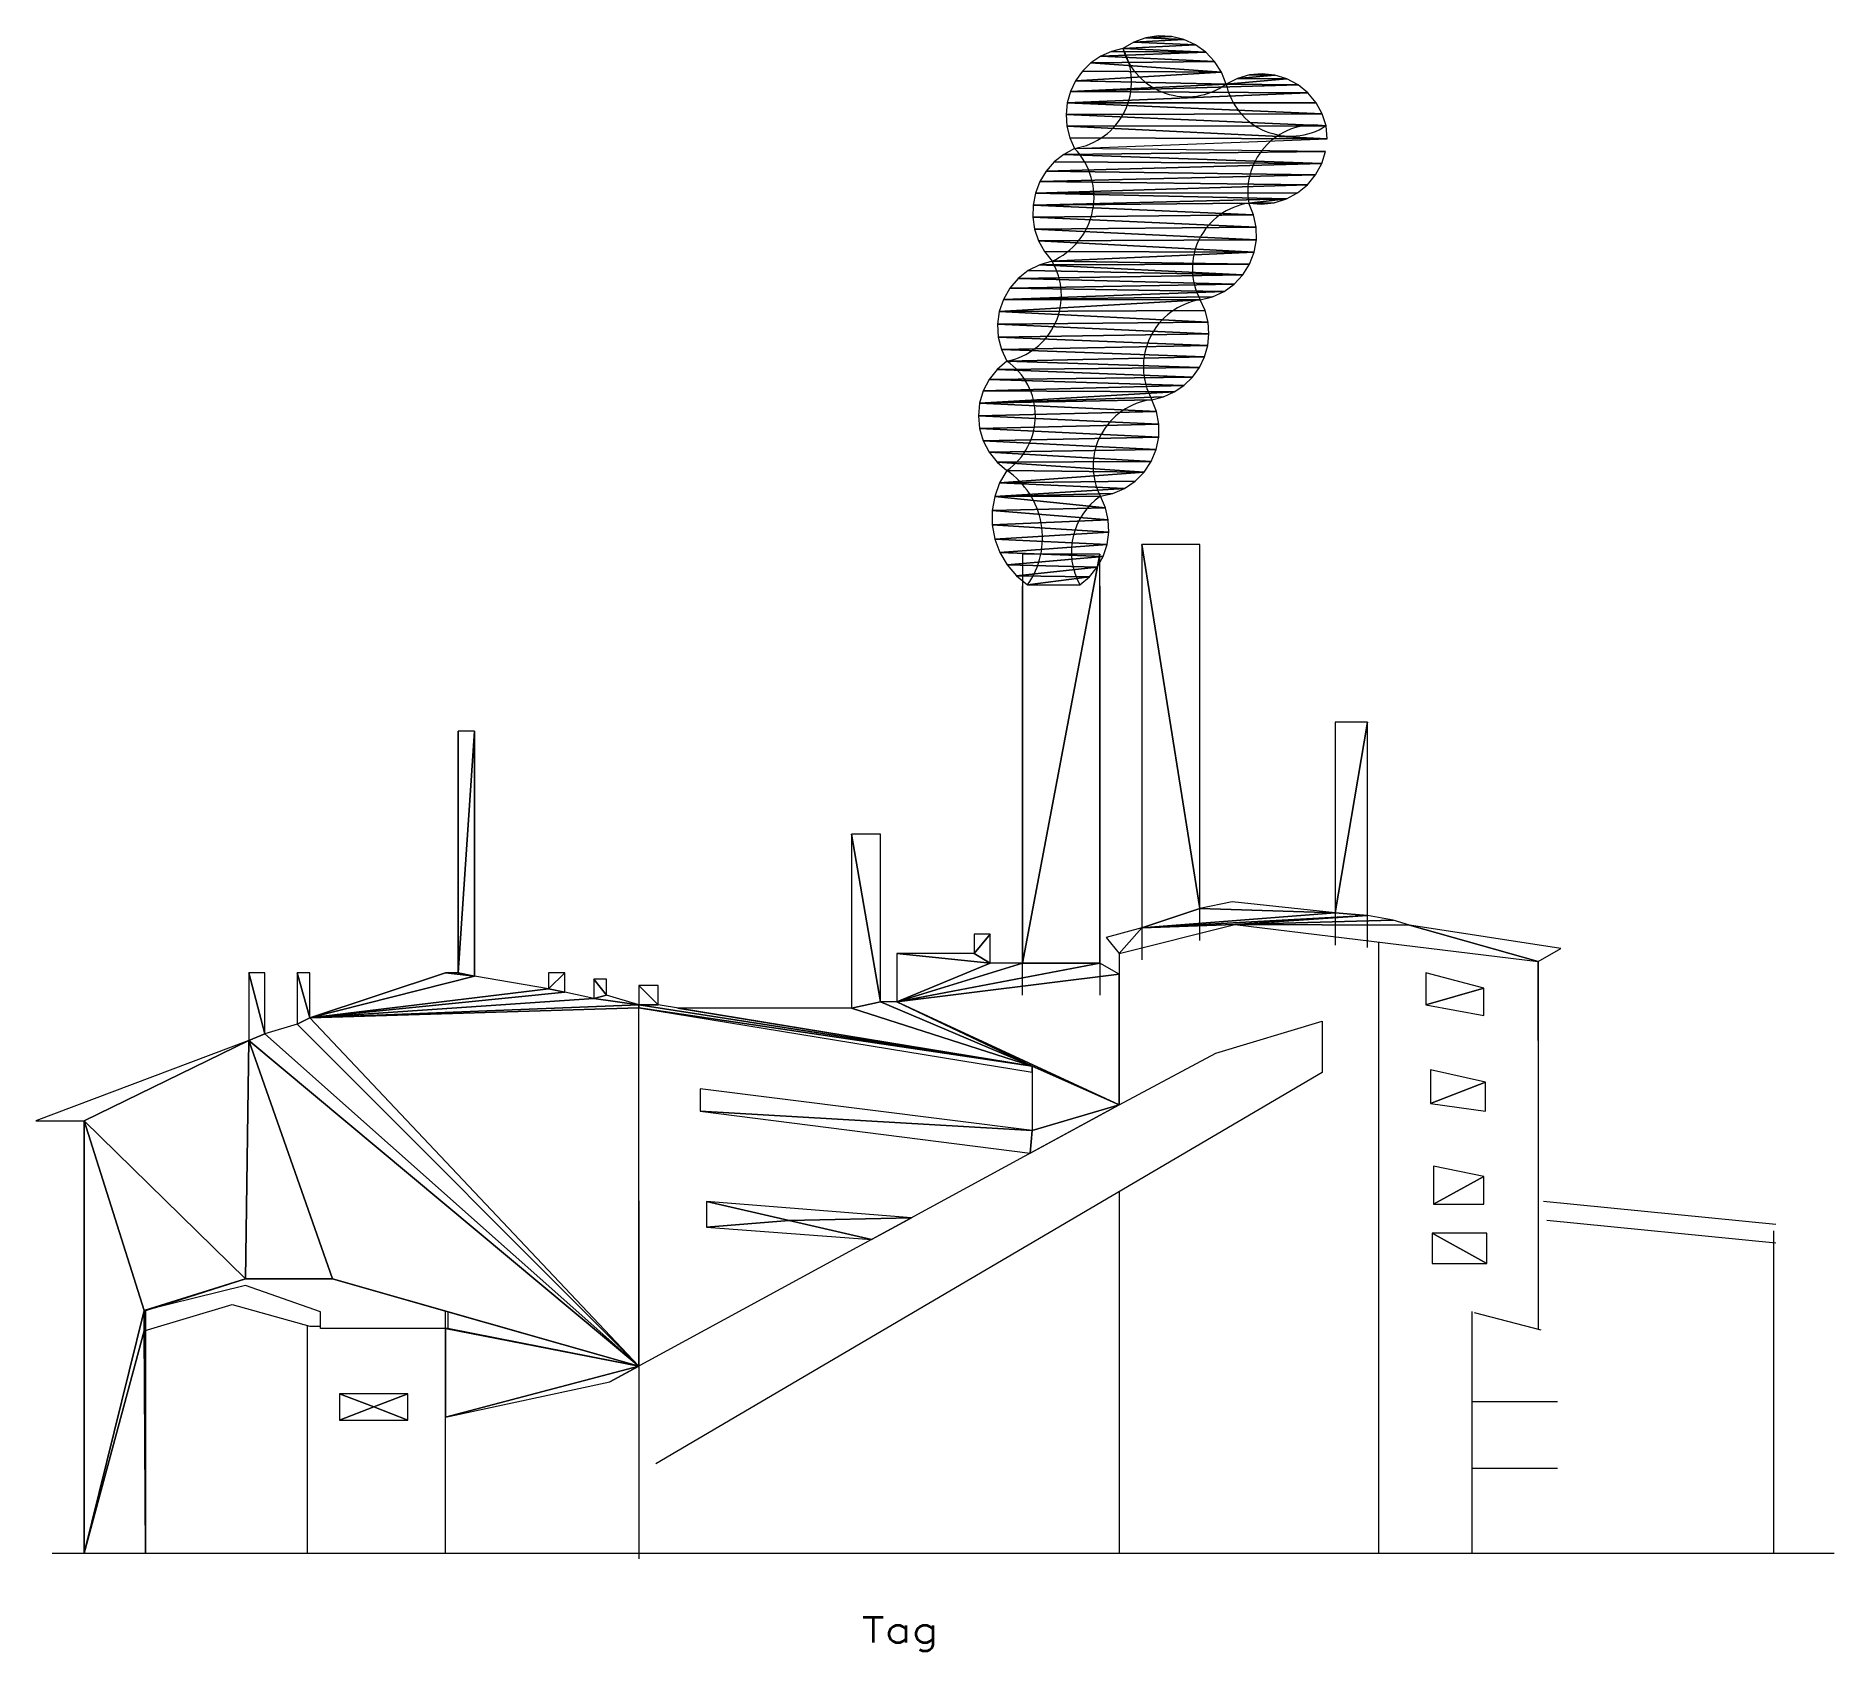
# Model space of a CAD drawing. Header units: inches. Extents: x -41.1 to 48.4, y -16.1 to 64.2.
import ezdxf
from ezdxf.enums import TextEntityAlignment as Align

# ---------------------------------------------------------------- set-up
doc = ezdxf.new("R2010")
doc.units = ezdxf.units.IN
doc.header["$MEASUREMENT"] = 0
doc.layers.get('0').update_dxf_attribs({"lineweight": 0})
doc.layers.add('SCD_DRAW', color=11, linetype='Continuous', lineweight=0, true_color=0xff7f7f)
doc.styles.add('STANDARD1', font='TXT.SHX')

msp = doc.modelspace()

# ---------------------------------------------------------------- linework, layer by layer
at = {"color": 9, "linetype": 'Continuous', "ltscale": 0.4, "true_color": 0xb7b7b7}
for p, q in [((12.99, 63.611), (12.42, 63.468)), ((13.536, 63.934), (12.99, 63.611)), ((16.593, 63.803), (12.99, 63.611)), ((12.99, 63.611), (16.593, 63.803)), ((17.11, 63.435), (12.99, 63.611)), ((12.99, 63.611), (17.11, 63.435)), ((14.135, 64.146), (13.536, 63.934)), ((16.015, 64.066), (13.536, 63.934)), ((13.536, 63.934), (16.015, 64.066)), ((16.593, 63.803), (13.536, 63.934)), ((13.536, 63.934), (16.593, 63.803)), ((14.763, 64.241), (14.135, 64.146)), ((15.397, 64.213), (14.135, 64.146)), ((14.135, 64.146), (15.397, 64.213)), ((16.015, 64.066), (14.135, 64.146)), ((14.135, 64.146), (16.015, 64.066)), ((15.397, 64.213), (14.763, 64.241)), ((16.015, 64.066), (15.397, 64.213)), ((16.593, 63.803), (16.015, 64.066)), ((17.11, 63.435), (16.593, 63.803)), ((11.398, 62.897), (10.977, 62.488)), ((11.884, 63.227), (11.398, 62.897)), ((17.547, 62.974), (11.398, 62.897)), ((11.398, 62.897), (17.547, 62.974)), ((17.889, 62.439), (11.398, 62.897)), ((11.398, 62.897), (17.889, 62.439)), ((12.42, 63.468), (11.884, 63.227)), ((17.11, 63.435), (11.884, 63.227)), ((11.884, 63.227), (17.11, 63.435)), ((17.547, 62.974), (11.884, 63.227)), ((11.884, 63.227), (17.547, 62.974)), ((17.11, 63.435), (12.42, 63.468)), ((12.42, 63.468), (17.11, 63.435)), ((17.547, 62.974), (17.11, 63.435)), ((17.889, 62.439), (17.547, 62.974)), ((10.633, 62.012), (10.377, 61.484)), ((18.122, 61.848), (10.377, 61.484)), ((10.377, 61.484), (18.122, 61.848)), ((21.706, 61.802), (10.377, 61.484)), ((10.377, 61.484), (21.706, 61.802)), ((10.977, 62.488), (10.633, 62.012)), ((17.889, 62.439), (10.633, 62.012)), ((10.633, 62.012), (17.889, 62.439)), ((18.122, 61.848), (10.633, 62.012)), ((10.633, 62.012), (18.122, 61.848)), ((17.889, 62.439), (10.977, 62.488)), ((10.977, 62.488), (17.889, 62.439)), ((18.122, 61.848), (17.889, 62.439)), ((18.685, 62.132), (18.122, 61.848)), ((21.15, 62.101), (18.122, 61.848)), ((18.122, 61.848), (21.15, 62.101)), ((21.706, 61.802), (18.122, 61.848)), ((18.122, 61.848), (21.706, 61.802)), ((19.292, 62.304), (18.685, 62.132)), ((20.548, 62.288), (18.685, 62.132)), ((18.685, 62.132), (20.548, 62.288)), ((21.15, 62.101), (18.685, 62.132)), ((18.685, 62.132), (21.15, 62.101)), ((19.921, 62.356), (19.292, 62.304)), ((20.548, 62.288), (19.292, 62.304)), ((19.292, 62.304), (20.548, 62.288)), ((20.548, 62.288), (19.921, 62.356)), ((21.15, 62.101), (20.548, 62.288)), ((21.706, 61.802), (21.15, 62.101)), ((22.195, 61.404), (21.706, 61.802)), ((10.217, 60.919), (10.157, 60.334)), ((10.377, 61.484), (10.217, 60.919)), ((22.195, 61.404), (10.217, 60.919)), ((10.217, 60.919), (22.195, 61.404)), ((22.902, 60.366), (10.217, 60.919)), ((22.598, 60.919), (10.217, 60.919)), ((10.217, 60.919), (22.902, 60.366)), ((10.217, 60.919), (22.598, 60.919)), ((22.195, 61.404), (10.377, 61.484)), ((10.377, 61.484), (22.195, 61.404)), ((22.598, 60.919), (22.195, 61.404)), ((22.902, 60.366), (22.598, 60.919)), ((22.902, 60.366), (10.157, 60.334)), ((10.157, 60.334), (22.902, 60.366)), ((10.157, 60.334), (10.2, 59.749)), ((23.094, 59.765), (10.157, 60.334)), ((10.157, 60.334), (23.094, 59.765)), ((23.094, 59.765), (22.902, 60.366)), ((23.094, 59.765), (10.2, 59.749)), ((10.2, 59.749), (23.094, 59.765)), ((10.2, 59.749), (10.343, 59.179)), ((23.144, 59.13), (10.2, 59.749)), ((10.2, 59.749), (23.144, 59.13)), ((10.343, 59.179), (10.584, 58.643)), ((23.144, 59.13), (10.343, 59.179)), ((10.343, 59.179), (23.144, 59.13)), ((10.584, 58.643), (23.144, 59.13)), ((23.144, 59.13), (23.094, 59.765)), ((10.05, 58.351), (9.575, 57.971)), ((10.584, 58.643), (10.05, 58.351)), ((23.072, 58.498), (10.05, 58.351)), ((10.05, 58.351), (23.072, 58.498)), ((22.88, 57.891), (10.05, 58.351)), ((10.05, 58.351), (22.88, 57.891)), ((23.072, 58.498), (10.584, 58.643)), ((22.88, 57.891), (23.072, 58.498)), ((9.173, 57.514), (8.856, 56.994)), ((22.576, 57.331), (8.856, 56.994)), ((8.856, 56.994), (22.576, 57.331)), ((9.575, 57.971), (9.173, 57.514)), ((22.88, 57.891), (9.173, 57.514)), ((9.173, 57.514), (22.88, 57.891)), ((22.576, 57.331), (9.173, 57.514)), ((9.173, 57.514), (22.576, 57.331)), ((22.88, 57.891), (9.575, 57.971)), ((9.575, 57.971), (22.88, 57.891)), ((22.171, 56.84), (22.576, 57.331)), ((22.576, 57.331), (22.88, 57.891)), ((8.635, 56.427), (8.516, 55.83)), ((8.856, 56.994), (8.635, 56.427)), ((22.171, 56.84), (8.635, 56.427)), ((8.635, 56.427), (22.171, 56.84)), ((21.679, 56.435), (8.635, 56.427)), ((8.635, 56.427), (21.679, 56.435)), ((21.119, 56.132), (8.635, 56.427)), ((8.635, 56.427), (21.119, 56.132)), ((22.171, 56.84), (8.856, 56.994)), ((8.856, 56.994), (22.171, 56.84)), ((21.119, 56.132), (21.679, 56.435)), ((21.679, 56.435), (22.171, 56.84)), ((8.516, 55.83), (8.502, 55.222)), ((21.119, 56.132), (8.516, 55.83)), ((8.516, 55.83), (21.119, 56.132)), ((19.245, 55.919), (8.516, 55.83)), ((8.516, 55.83), (19.245, 55.919)), ((19.49, 55.34), (8.516, 55.83)), ((8.516, 55.83), (19.49, 55.34)), ((21.119, 56.132), (19.245, 55.919)), ((19.245, 55.919), (21.119, 56.132)), ((20.512, 55.941), (19.245, 55.919)), ((19.245, 55.919), (20.512, 55.941)), ((19.49, 55.34), (19.245, 55.919)), ((19.245, 55.919), (19.88, 55.869)), ((19.88, 55.869), (20.512, 55.941)), ((20.512, 55.941), (21.119, 56.132)), ((19.49, 55.34), (8.502, 55.222)), ((8.502, 55.222), (19.49, 55.34)), ((8.502, 55.222), (8.594, 54.62)), ((19.62, 54.724), (8.502, 55.222)), ((8.502, 55.222), (19.62, 54.724)), ((19.62, 54.724), (8.594, 54.62)), ((8.594, 54.62), (19.62, 54.724)), ((8.594, 54.62), (8.789, 54.043)), ((19.63, 54.095), (8.594, 54.62)), ((8.594, 54.62), (19.63, 54.095)), ((19.62, 54.724), (19.49, 55.34)), ((19.63, 54.095), (19.62, 54.724)), ((19.63, 54.095), (8.789, 54.043)), ((8.789, 54.043), (19.63, 54.095)), ((8.789, 54.043), (9.081, 53.509)), ((19.52, 53.476), (8.789, 54.043)), ((8.789, 54.043), (19.52, 53.476)), ((19.52, 53.476), (19.63, 54.095)), ((8.848, 52.857), (8.281, 52.565)), ((9.461, 53.034), (8.848, 52.857)), ((19.293, 52.889), (8.848, 52.857)), ((8.848, 52.857), (19.293, 52.889)), ((18.959, 52.356), (8.848, 52.857)), ((8.848, 52.857), (18.959, 52.356)), ((9.081, 53.509), (9.461, 53.034)), ((19.52, 53.476), (9.081, 53.509)), ((9.081, 53.509), (19.52, 53.476)), ((19.52, 53.476), (9.461, 53.034)), ((9.461, 53.034), (19.52, 53.476)), ((19.293, 52.889), (9.461, 53.034)), ((9.461, 53.034), (19.293, 52.889)), ((18.959, 52.356), (19.293, 52.889)), ((19.293, 52.889), (19.52, 53.476)), ((7.779, 52.171), (7.362, 51.688)), ((18.529, 51.896), (7.362, 51.688)), ((7.362, 51.688), (18.529, 51.896)), ((8.281, 52.565), (7.779, 52.171)), ((18.959, 52.356), (7.779, 52.171)), ((7.779, 52.171), (18.959, 52.356)), ((18.529, 51.896), (7.779, 52.171)), ((7.779, 52.171), (18.529, 51.896)), ((18.959, 52.356), (8.281, 52.565)), ((8.281, 52.565), (18.959, 52.356)), ((18.02, 51.527), (18.529, 51.896)), ((18.529, 51.896), (18.959, 52.356)), ((7.045, 51.135), (6.839, 50.531)), ((16.839, 51.111), (6.839, 50.531)), ((6.839, 50.531), (16.839, 51.111)), ((7.362, 51.688), (7.045, 51.135)), ((18.02, 51.527), (7.045, 51.135)), ((7.045, 51.135), (18.02, 51.527)), ((17.45, 51.262), (7.045, 51.135)), ((7.045, 51.135), (17.45, 51.262)), ((16.839, 51.111), (7.045, 51.135)), ((7.045, 51.135), (16.839, 51.111)), ((18.02, 51.527), (7.362, 51.688)), ((7.362, 51.688), (18.02, 51.527)), ((16.839, 51.111), (17.45, 51.262)), ((17.079, 50.575), (16.839, 51.111)), ((17.45, 51.262), (18.02, 51.527)), ((6.839, 50.531), (6.753, 49.899)), ((17.079, 50.575), (6.839, 50.531)), ((6.839, 50.531), (17.079, 50.575)), ((17.223, 50.006), (6.839, 50.531)), ((6.839, 50.531), (17.223, 50.006)), ((17.223, 50.006), (17.079, 50.575)), ((17.223, 50.006), (6.753, 49.899)), ((6.753, 49.899), (17.223, 50.006)), ((6.753, 49.899), (6.788, 49.262)), ((17.266, 49.42), (6.753, 49.899)), ((6.753, 49.899), (17.266, 49.42)), ((17.266, 49.42), (6.788, 49.262)), ((6.788, 49.262), (17.266, 49.42)), ((6.788, 49.262), (6.944, 48.644)), ((17.206, 48.836), (6.788, 49.262)), ((6.788, 49.262), (17.206, 48.836)), ((17.206, 48.836), (17.266, 49.42)), ((17.266, 49.42), (17.223, 50.006)), ((17.206, 48.836), (6.944, 48.644)), ((6.944, 48.644), (17.206, 48.836)), ((6.944, 48.644), (7.216, 48.066)), ((17.046, 48.271), (6.944, 48.644)), ((6.944, 48.644), (17.046, 48.271)), ((17.046, 48.271), (17.206, 48.836)), ((6.731, 47.652), (6.334, 47.153)), ((7.216, 48.066), (6.731, 47.652)), ((16.79, 47.742), (6.731, 47.652)), ((6.731, 47.652), (16.79, 47.742)), ((16.446, 47.266), (6.731, 47.652)), ((6.731, 47.652), (16.446, 47.266)), ((17.046, 48.271), (7.216, 48.066)), ((7.216, 48.066), (17.046, 48.271)), ((16.79, 47.742), (7.216, 48.066)), ((7.216, 48.066), (16.79, 47.742)), ((16.446, 47.266), (16.79, 47.742)), ((16.79, 47.742), (17.046, 48.271)), ((6.04, 46.588), (5.858, 45.977)), ((15.538, 46.527), (5.858, 45.977)), ((5.858, 45.977), (15.538, 46.527)), ((6.334, 47.153), (6.04, 46.588)), ((16.024, 46.857), (6.04, 46.588)), ((6.04, 46.588), (16.024, 46.857)), ((15.538, 46.527), (6.04, 46.588)), ((6.04, 46.588), (15.538, 46.527)), ((16.446, 47.266), (6.334, 47.153)), ((6.334, 47.153), (16.446, 47.266)), ((16.024, 46.857), (6.334, 47.153)), ((6.334, 47.153), (16.024, 46.857)), ((15.003, 46.287), (15.538, 46.527)), ((15.538, 46.527), (16.024, 46.857)), ((16.024, 46.857), (16.446, 47.266)), ((5.858, 45.977), (5.797, 45.342)), ((15.003, 46.287), (5.858, 45.977)), ((5.858, 45.977), (15.003, 46.287)), ((14.433, 46.143), (5.858, 45.977)), ((5.858, 45.977), (14.433, 46.143)), ((14.666, 45.55), (5.858, 45.977)), ((5.858, 45.977), (14.666, 45.55)), ((14.433, 46.143), (15.003, 46.287)), ((14.666, 45.55), (14.433, 46.143)), ((14.666, 45.55), (5.797, 45.342)), ((5.797, 45.342), (14.666, 45.55)), ((5.797, 45.342), (5.858, 44.707)), ((14.781, 44.922), (5.797, 45.342)), ((5.797, 45.342), (14.781, 44.922)), ((14.781, 44.922), (5.858, 44.707)), ((5.858, 44.707), (14.781, 44.922)), ((14.781, 44.922), (14.666, 45.55)), ((14.774, 44.285), (14.781, 44.922)), ((5.858, 44.707), (6.04, 44.096)), ((14.774, 44.285), (5.858, 44.707)), ((5.858, 44.707), (14.774, 44.285)), ((14.774, 44.285), (6.04, 44.096)), ((6.04, 44.096), (14.774, 44.285)), ((6.04, 44.096), (6.334, 43.531)), ((14.646, 43.66), (6.04, 44.096)), ((6.04, 44.096), (14.646, 43.66)), ((14.646, 43.66), (14.774, 44.285)), ((14.646, 43.66), (6.334, 43.531)), ((6.334, 43.531), (14.646, 43.66)), ((6.334, 43.531), (6.731, 43.032)), ((14.401, 43.071), (6.334, 43.531)), ((6.334, 43.531), (14.401, 43.071)), ((14.401, 43.071), (6.731, 43.032)), ((6.731, 43.032), (14.401, 43.071)), ((6.731, 43.032), (7.216, 42.618)), ((14.049, 42.54), (6.731, 43.032)), ((6.731, 43.032), (14.049, 42.54)), ((14.049, 42.54), (14.401, 43.071)), ((14.401, 43.071), (14.646, 43.66)), ((7.216, 42.618), (6.856, 42)), ((14.049, 42.54), (6.856, 42)), ((6.856, 42), (14.049, 42.54)), ((13.601, 42.086), (6.856, 42)), ((6.856, 42), (13.601, 42.086)), ((14.049, 42.54), (7.216, 42.618)), ((7.216, 42.618), (14.049, 42.54)), ((13.075, 41.726), (13.601, 42.086)), ((13.601, 42.086), (14.049, 42.54)), ((6.611, 41.329), (6.488, 40.626)), ((6.856, 42), (6.611, 41.329)), ((13.075, 41.726), (6.611, 41.329)), ((6.611, 41.329), (13.075, 41.726)), ((12.49, 41.473), (6.611, 41.329)), ((6.611, 41.329), (12.49, 41.473)), ((11.867, 41.336), (6.611, 41.329)), ((6.611, 41.329), (11.867, 41.336)), ((12.118, 40.769), (6.611, 41.329)), ((6.611, 41.329), (12.118, 40.769)), ((13.075, 41.726), (6.856, 42)), ((6.856, 42), (13.075, 41.726)), ((11.867, 41.336), (12.49, 41.473)), ((12.118, 40.769), (11.867, 41.336)), ((12.49, 41.473), (13.075, 41.726)), ((12.118, 40.769), (6.488, 40.626)), ((6.488, 40.626), (12.118, 40.769)), ((6.488, 40.626), (6.489, 39.911)), ((12.26, 40.167), (6.488, 40.626)), ((6.488, 40.626), (12.26, 40.167)), ((12.26, 40.167), (12.118, 40.769)), ((12.26, 40.167), (6.489, 39.911)), ((6.489, 39.911), (12.26, 40.167)), ((6.489, 39.911), (6.617, 39.208)), ((12.291, 39.549), (6.489, 39.911)), ((6.489, 39.911), (12.291, 39.549)), ((12.291, 39.549), (6.617, 39.208)), ((6.617, 39.208), (12.291, 39.549)), ((12.207, 38.935), (12.291, 39.549)), ((12.291, 39.549), (12.26, 40.167)), ((6.617, 39.208), (6.865, 38.539)), ((12.207, 38.935), (6.617, 39.208)), ((6.617, 39.208), (12.207, 38.935)), ((12.207, 38.935), (6.865, 38.539)), ((6.865, 38.539), (12.207, 38.935)), ((6.865, 38.539), (7.228, 37.923)), ((12.013, 38.348), (6.865, 38.539)), ((6.865, 38.539), (12.013, 38.348)), ((12.013, 38.348), (12.207, 38.935)), ((12.013, 38.348), (7.228, 37.923)), ((7.228, 37.923), (12.013, 38.348)), ((7.228, 37.923), (7.692, 37.38)), ((11.715, 37.805), (7.228, 37.923)), ((7.228, 37.923), (11.715, 37.805)), ((11.715, 37.805), (7.692, 37.38)), ((7.692, 37.38), (11.715, 37.805)), ((11.322, 37.327), (11.715, 37.805)), ((11.715, 37.805), (12.013, 38.348)), ((7.692, 37.38), (8.245, 36.928)), ((11.322, 37.327), (7.692, 37.38)), ((7.692, 37.38), (11.322, 37.327)), ((11.322, 37.327), (8.245, 36.928)), ((8.245, 36.928), (11.322, 37.327)), ((8.245, 36.928), (10.849, 36.928)), ((10.849, 36.928), (11.322, 37.327))]:
    msp.add_line(p, q, dxfattribs=at)
at = {"color": 36, "linetype": 'Continuous', "true_color": 0x7f3f00}
for p, q in [((16.813, 38.944), (13.926, 38.944)), ((13.926, 38.944), (16.813, 20.835)), ((13.926, 38.944), (13.926, 19.873)), ((16.813, 20.835), (13.926, 38.944)), ((16.813, 20.835), (16.813, 38.944)), ((7.992, 18.11), (11.841, 38.463)), ((11.841, 38.463), (7.992, 38.463)), ((7.992, 38.463), (7.992, 18.11)), ((11.841, 38.463), (7.992, 18.11)), ((11.841, 18.11), (11.841, 38.463)), ((7.992, 16.51), (7.992, 36.863)), ((11.841, 36.863), (11.841, 16.51)), ((13.926, 37.344), (13.926, 18.273)), ((16.813, 19.235), (16.813, 37.344)), ((-20.077, 17.63), (-19.275, 29.649)), ((-19.275, 29.649), (-20.077, 29.649)), ((-20.077, 29.649), (-20.077, 17.63)), ((-19.275, 29.649), (-20.077, 17.63)), ((-19.275, 17.469), (-19.275, 29.649)), ((23.549, 20.611), (25.153, 30.1)), ((25.153, 30.1), (23.549, 30.1)), ((23.549, 30.1), (23.549, 20.611)), ((25.153, 30.1), (23.549, 20.611)), ((25.153, 20.484), (25.153, 30.1)), ((23.549, 28.5), (23.549, 19.011)), ((25.153, 18.884), (25.153, 28.5)), ((0.934, 24.521), (-0.509, 24.521)), ((-0.509, 24.521), (0.934, 16.187)), ((-0.509, 24.521), (-0.509, 15.867)), ((0.934, 16.187), (-0.509, 24.521)), ((0.934, 16.187), (0.934, 24.521)), ((16.813, 20.835), (13.926, 19.873)), ((13.926, 19.873), (16.813, 20.835)), ((23.549, 20.611), (13.926, 19.873)), ((13.926, 19.873), (23.549, 20.611)), ((18.417, 21.155), (16.813, 20.835)), ((23.549, 20.611), (16.813, 20.835)), ((16.813, 20.835), (23.549, 20.611)), ((23.549, 20.611), (18.417, 21.155)), ((25.153, 20.484), (23.549, 20.611)), ((23.549, 20.611), (25.153, 20.484)), ((13.926, 19.873), (12.162, 19.392)), ((12.803, 18.591), (18.553, 20.036)), ((12.803, 18.591), (13.926, 19.873)), ((13.926, 19.873), (12.803, 18.591)), ((25.153, 20.484), (13.926, 19.873)), ((13.926, 19.873), (25.153, 20.484)), ((18.553, 20.036), (13.926, 19.873)), ((13.926, 19.873), (18.553, 20.036)), ((25.153, 20.484), (18.553, 20.036)), ((18.553, 20.036), (25.153, 20.484)), ((26.436, 20.242), (18.553, 20.036)), ((18.553, 20.036), (26.436, 20.242)), ((18.553, 20.036), (33.654, 18.196)), ((27.238, 20.003), (18.553, 20.036)), ((18.553, 20.036), (27.238, 20.003)), ((26.436, 20.242), (25.153, 20.484)), ((27.238, 20.003), (26.436, 20.242)), ((27.238, 20.003), (33.654, 18.196)), ((34.777, 18.837), (27.238, 20.003)), ((33.654, 18.196), (27.238, 20.003)), ((5.586, 18.591), (6.388, 19.553)), ((6.388, 19.553), (5.586, 19.553)), ((5.586, 19.553), (5.586, 18.591)), ((6.388, 19.553), (5.586, 18.591)), ((6.388, 18.11), (6.388, 19.553)), ((12.162, 19.392), (12.803, 18.591)), ((33.654, 18.196), (34.777, 18.837)), ((1.736, 18.591), (1.736, 16.187)), ((6.388, 18.11), (1.736, 18.591)), ((5.586, 18.591), (1.736, 18.591)), ((1.736, 18.591), (6.388, 18.11)), ((11.841, 18.11), (1.736, 16.187)), ((7.992, 18.11), (1.736, 16.187)), ((1.736, 16.187), (11.841, 18.11)), ((6.388, 18.11), (1.736, 16.187)), ((1.736, 16.187), (7.992, 18.11)), ((1.736, 16.187), (6.388, 18.11)), ((6.388, 18.11), (5.586, 18.591)), ((5.586, 18.591), (6.388, 18.11)), ((7.992, 18.11), (6.388, 18.11)), ((11.841, 18.11), (7.992, 18.11)), ((7.992, 18.11), (11.841, 18.11)), ((12.803, 17.561), (11.841, 18.11)), ((-29.7, 17.63), (-30.502, 17.63)), ((-30.502, 17.63), (-29.7, 14.585)), ((-30.502, 17.63), (-30.502, 14.264)), ((-29.7, 14.585), (-30.502, 17.63)), ((-29.7, 14.585), (-29.7, 17.63)), ((-27.455, 17.63), (-28.096, 17.63)), ((-28.096, 17.63), (-27.455, 15.386)), ((-28.096, 17.63), (-28.096, 15.065)), ((-27.455, 15.386), (-28.096, 17.63)), ((-27.455, 15.386), (-27.455, 17.63)), ((-20.718, 17.63), (-27.455, 15.386)), ((-19.275, 17.469), (-27.455, 15.386)), ((-27.455, 15.386), (-19.275, 17.469)), ((-19.275, 17.469), (-20.718, 17.63)), ((-20.077, 17.63), (-20.718, 17.63)), ((-20.718, 17.63), (-19.275, 17.469)), ((-19.275, 17.469), (-20.077, 17.63)), ((-20.077, 17.63), (-19.275, 17.469)), ((-15.586, 16.828), (-19.275, 17.469)), ((-15.586, 16.828), (-14.784, 17.63)), ((-14.784, 17.63), (-15.586, 17.63)), ((-15.586, 17.63), (-15.586, 16.828)), ((-14.784, 17.63), (-15.586, 16.828)), ((-14.784, 16.668), (-14.784, 17.63)), ((-12.699, 17.309), (-13.34, 17.309)), ((-13.34, 17.309), (-12.699, 16.508)), ((-13.34, 17.309), (-13.34, 16.348)), ((-12.699, 16.508), (-13.34, 17.309)), ((-12.699, 16.508), (-12.699, 17.309)), ((12.803, 17.561), (1.736, 16.187)), ((1.736, 16.187), (12.803, 17.561)), ((12.803, 11.059), (12.803, 17.561)), ((-15.586, 16.828), (-27.455, 15.386)), ((-27.455, 15.386), (-15.586, 16.828)), ((-14.784, 16.668), (-27.455, 15.386)), ((-27.455, 15.386), (-14.784, 16.668)), ((-13.34, 16.348), (-27.455, 15.386)), ((-27.455, 15.386), (-13.34, 16.348)), ((-14.784, 16.668), (-15.586, 16.828)), ((-15.586, 16.828), (-14.784, 16.668)), ((-13.34, 16.348), (-14.784, 16.668)), ((-12.699, 16.508), (-13.34, 16.348)), ((-13.34, 16.348), (-12.699, 16.508)), ((-11.095, 16.027), (-13.34, 16.348)), ((-13.34, 16.348), (-11.095, 16.027)), ((-11.095, 16.027), (-12.699, 16.508)), ((-10.132, 16.989), (-11.095, 16.989)), ((-11.095, 16.989), (-10.132, 16.027)), ((-11.095, 16.989), (-11.095, 16.027)), ((-10.132, 16.027), (-11.095, 16.989)), ((-10.132, 16.027), (-10.132, 16.989)), ((0.934, 16.187), (-0.509, 15.867)), ((-0.509, 15.867), (0.934, 16.187)), ((8.473, 12.982), (0.934, 16.187)), ((1.736, 16.187), (0.934, 16.187)), ((0.934, 16.187), (8.473, 12.982)), ((8.473, 12.982), (1.736, 16.187)), ((1.736, 16.187), (8.473, 12.982)), ((12.803, 11.059), (1.736, 16.187)), ((1.736, 16.187), (12.803, 11.059)), ((-27.455, 15.386), (-28.096, 15.065)), ((-28.096, 15.065), (-27.455, 15.386)), ((-11.095, 16.027), (-27.455, 15.386)), ((-27.455, 15.386), (-11.095, 16.027)), ((-11.095, 15.881), (-27.455, 15.386)), ((-27.455, 15.386), (-11.095, 15.881)), ((-11.095, -1.938), (-27.455, 15.386)), ((-27.455, 15.386), (-11.095, -1.938)), ((-11.095, 16.027), (-11.095, 15.881)), ((8.473, 12.982), (-11.095, 16.027)), ((-11.095, 15.881), (-11.095, 16.027)), ((-10.132, 16.027), (-11.095, 16.027)), ((-11.095, 16.027), (8.473, 12.982)), ((-11.095, 16.027), (-10.132, 16.027)), ((-11.095, -1.938), (-11.095, 15.881)), ((-11.095, 15.881), (8.473, 12.678)), ((8.473, 12.982), (-11.095, 15.881)), ((-11.095, 15.881), (8.473, 12.982)), ((8.473, 12.982), (-10.132, 16.027)), ((-0.509, 15.867), (-9.153, 15.867)), ((-9.153, 15.867), (8.473, 12.982)), ((8.473, 12.982), (-0.509, 15.867)), ((-0.509, 15.867), (8.473, 12.982)), ((-29.7, 14.585), (-30.502, 14.264)), ((-30.502, 14.264), (-29.7, 14.585)), ((-28.096, 15.065), (-29.7, 14.585)), ((-11.095, -1.938), (-29.7, 14.585)), ((-29.7, 14.585), (-11.095, -1.938)), ((-11.095, -1.938), (-28.096, 15.065)), ((-28.096, 15.065), (-11.095, -1.938)), ((-30.502, 14.264), (-41.088, 10.258)), ((-38.682, 10.258), (-30.502, 14.264)), ((-30.502, 14.264), (-38.682, 10.258)), ((-30.662, 2.405), (-30.502, 14.264)), ((-30.502, 14.264), (-30.662, 2.405)), ((-26.332, 2.405), (-30.502, 14.264)), ((-30.502, 14.264), (-26.332, 2.405)), ((-11.095, -1.938), (-30.502, 14.264)), ((-30.502, 14.264), (-11.095, -1.938)), ((8.473, 12.678), (8.473, 12.982)), ((8.473, 12.982), (8.473, 9.777)), ((12.803, 11.059), (8.473, 12.982)), ((8.473, 12.982), (12.803, 11.059)), ((-8.047, 11.86), (-8.047, 10.739)), ((8.473, 9.777), (-8.047, 11.86)), ((-8.047, 10.739), (8.37, 8.648)), ((8.473, 9.777), (-8.047, 10.739)), ((-8.047, 10.739), (8.473, 9.777)), ((8.37, 8.648), (12.803, 11.059)), ((12.803, 11.059), (8.473, 9.777)), ((8.473, 9.777), (12.803, 11.059)), ((-41.088, 10.258), (-38.682, 10.258)), ((-38.682, 10.258), (-35.709, 0.823)), ((-30.662, 2.405), (-38.682, 10.258)), ((-38.682, 10.258), (-38.682, -11.243)), ((-35.709, 0.823), (-38.682, 10.258)), ((-38.682, 10.258), (-30.662, 2.405)), ((8.37, 8.648), (8.473, 9.777)), ((8.473, 9.777), (8.37, 8.648)), ((-3.619, 5.306), (-7.727, 6.251)), ((-7.727, 6.251), (-7.727, 4.969)), ((2.476, 5.442), (-7.727, 6.251)), ((-7.727, 6.251), (-3.619, 5.306)), ((-3.619, 5.306), (2.476, 5.442)), ((2.476, 5.442), (-3.619, 5.306)), ((0.488, 4.361), (2.476, 5.442)), ((-3.619, 5.306), (-7.727, 4.969)), ((-7.727, 4.969), (-3.619, 5.306)), ((-7.727, 4.969), (0.488, 4.361)), ((0.488, 4.361), (-3.619, 5.306)), ((-3.619, 5.306), (0.488, 4.361)), ((-30.662, 2.405), (-35.709, 0.823)), ((-35.709, 0.823), (-30.662, 2.405)), ((-35.123, 0.968), (-30.662, 2.405)), ((-30.662, 2.405), (-26.332, 2.405)), ((-26.332, 2.405), (-20.595, 0.767)), ((-11.095, -1.938), (-26.332, 2.405)), ((-26.332, 2.405), (-11.095, -1.938)), ((-35.709, 0.823), (-35.123, 0.968)), ((-35.709, 0.823), (-38.682, -11.243)), ((-38.682, -11.243), (-35.709, 0.823)), ((-35.709, -0.184), (-35.709, 0.823)), ((-20.595, 0.767), (-20.595, -0.066)), ((-11.095, -1.938), (-20.595, 0.767)), ((-20.595, 0.767), (-11.095, -1.938)), ((-35.709, -0.184), (-38.682, -11.243)), ((-38.682, -11.243), (-35.709, -0.184)), ((-35.634, -0.162), (-35.709, -0.184)), ((-35.634, -11.243), (-35.709, -0.184)), ((-35.709, -0.184), (-35.634, -11.243)), ((-35.634, -11.243), (-35.634, -0.162)), ((-20.718, -0.066), (-20.718, -4.486)), ((-11.095, -1.938), (-20.718, -0.066)), ((-20.595, -0.066), (-20.718, -0.066)), ((-20.718, -0.066), (-11.095, -1.938)), ((-11.095, -1.938), (-20.595, -0.066)), ((-20.595, -0.066), (-11.095, -1.938)), ((-11.095, -1.938), (-20.718, -4.486)), ((-20.718, -4.486), (-11.095, -1.938)), ((-12.538, -2.723), (-11.095, -1.938)), ((-20.718, -4.486), (-12.538, -2.723)), ((-38.682, -11.243), (-35.634, -11.243))]:
    msp.add_line(p, q, dxfattribs=at)
at = {"color": 34, "linetype": 'Continuous', "true_color": 0xa55200}
for p, q in [((-20.077, 17.63), (-20.077, 29.649)), ((-19.275, 29.649), (-19.275, 17.469))]:
    msp.add_line(p, q, dxfattribs=at)
at = {"color": 39, "linetype": 'Continuous', "true_color": 0x4c3926}
for p, q in [((28.063, 17.629), (28.063, 16.036)), ((30.947, 16.87), (28.063, 17.629)), ((28.063, 16.036), (30.947, 16.87)), ((30.947, 16.87), (28.063, 16.036)), ((30.947, 15.505), (30.947, 16.87)), ((28.063, 16.036), (30.947, 15.505)), ((28.291, 12.794), (28.291, 11.125)), ((31.023, 12.187), (28.291, 12.794)), ((28.291, 11.125), (31.023, 12.187)), ((31.023, 12.187), (28.291, 11.125)), ((31.023, 10.746), (31.023, 12.187)), ((28.291, 11.125), (31.023, 10.746)), ((28.442, 8.016), (28.442, 6.121)), ((30.947, 7.486), (28.442, 8.016)), ((28.442, 6.121), (30.947, 7.486)), ((30.947, 7.486), (28.442, 6.121)), ((30.947, 6.121), (30.947, 7.486)), ((28.442, 6.121), (30.947, 6.121)), ((31.099, 4.68), (28.366, 4.68)), ((28.366, 4.68), (31.099, 3.163)), ((28.366, 4.68), (28.366, 3.163)), ((31.099, 3.163), (28.366, 4.68)), ((31.099, 3.163), (31.099, 4.68)), ((28.366, 3.163), (31.099, 3.163)), ((-24.284, -3.974), (-25.989, -3.323)), ((-25.989, -3.323), (-25.989, -4.626)), ((-22.579, -3.323), (-25.989, -3.323)), ((-25.989, -3.323), (-24.284, -3.974)), ((-24.284, -3.974), (-22.579, -3.323)), ((-22.579, -3.323), (-24.284, -3.974)), ((-22.579, -4.626), (-22.579, -3.323)), ((-24.284, -3.974), (-25.989, -4.626)), ((-25.989, -4.626), (-24.284, -3.974)), ((-22.579, -4.626), (-24.284, -3.974)), ((-24.284, -3.974), (-22.579, -4.626)), ((-25.989, -4.626), (-22.579, -4.626))]:
    msp.add_line(p, q, dxfattribs=at)
at = {"color": 9, "linetype": 'Continuous', "ltscale": 0.4, "true_color": 0xb7b7b7}
for centre, radius, start, end in [((10.047, 61.97), 3.369, -80.83959, 29.16041), ((16.173, 64.527), 3.312, -163.95583, -53.95584), ((21.338, 62.547), 3.291, -167.73406, -57.73407), ((22.516, 56.494), 3.321, 79.9763, 189.97629), ((8.059, 56.232), 3.492, -66.31906, 43.68093), ((19.725, 52.673), 3.281, 98.41597, 208.41596), ((6.599, 51.336), 3.328, -79.32234, 30.67765), ((17.375, 47.785), 3.369, 99.16042, 209.16041), ((5.308, 45.342), 3.326, -54.99999, 55), ((14.833, 42.841), 3.326, 96.90782, 206.90781), ((4.934, 39.267), 4.054, -35.23812, 55.751), ((13.791, 38.57), 3.369, 124.82285, 209.16043)]:
    msp.add_arc(centre, radius, start, end, dxfattribs=at)
at = {"layer": 'SCD_DRAW', "color": 39, "linetype": 'Continuous', "true_color": 0x4c3926}
for p, q in [((25.698, 19.165), (25.698, -11.243)), ((12.803, 18.591), (12.803, 11.059)), ((33.654, 18.196), (33.654, -0.096)), ((33.654, 14.264), (33.654, 18.196)), ((28.063, 17.629), (28.063, 16.036)), ((17.615, 13.623), (22.908, 15.226)), ((22.908, 15.226), (22.908, 12.662)), ((12.803, 11.059), (17.615, 13.623)), ((22.908, 12.662), (-10.255, -6.799)), ((12.803, 11.059), (-12.538, -2.723)), ((-11.095, 6.281), (-11.095, -11.522)), ((12.803, 6.732), (12.803, -11.243)), ((45.362, 4.793), (45.362, -11.243)), ((-30.671, 2.066), (-35.709, 0.823)), ((-30.662, 2.405), (-35.634, 0.803)), ((-26.937, 0.764), (-30.671, 2.066)), ((-26.332, 2.405), (-30.662, 2.405)), ((-20.595, 0.767), (-26.332, 2.405)), ((-35.709, -0.184), (-31.323, 1.119)), ((-31.323, 1.119), (-27.47, 0.053)), ((-27.589, 0.086), (-27.589, -11.243)), ((-27.47, 0.053), (-26.937, 0.053)), ((-26.937, -0.066), (-26.937, 0.764)), ((-20.718, -4.486), (-20.718, 0.803)), ((-20.718, -11.243), (-20.718, 0.803)), ((-20.595, 0.767), (-20.595, -0.066)), ((33.793, -0.156), (30.486, 0.716)), ((-20.595, -0.066), (-26.937, -0.066)), ((-25.989, -3.323), (-25.989, -4.626)), ((-22.579, -3.323), (-25.989, -3.323)), ((-22.579, -4.626), (-22.579, -3.323)), ((30.347, -3.709), (34.609, -3.709)), ((-25.989, -4.626), (-22.579, -4.626)), ((34.609, -7.041), (30.347, -7.041)), ((-40.274, -11.243), (45.362, -11.243)), ((45.362, -11.243), (48.366, -11.243))]:
    msp.add_line(p, q, dxfattribs=at)
at = {"layer": 'SCD_DRAW', "color": 34, "linetype": 'Continuous', "true_color": 0xa55200}
msp.add_line((-27.455, 15.386), (-20.718, 17.63), dxfattribs=at)
at = {"layer": 'SCD_DRAW', "color": 36, "linetype": 'Continuous', "true_color": 0x7f3f00}
for p, q in [((-38.682, -11.243), (-38.682, 10.258)), ((33.918, 6.265), (45.466, 5.128)), ((2.476, 5.442), (-7.727, 6.251)), ((-7.727, 4.969), (0.488, 4.361)), ((45.466, 4.182), (34.078, 5.304)), ((-35.709, 0.823), (-35.709, -0.184)), ((-35.634, 0.803), (-35.634, -11.243)), ((30.347, 0.776), (30.347, -11.243))]:
    msp.add_line(p, q, dxfattribs=at)

# ---------------------------------------------------------------- texts
at = {"color": 7, "linetype": 'Continuous', "style": 'STANDARD1', "width": 1.166667}
msp.add_text('Tag', height=1.27, dxfattribs=at).set_placement((0, -15.693), (3.81, -15.693), align=Align.FIT)

doc.saveas('drawing.dxf')
